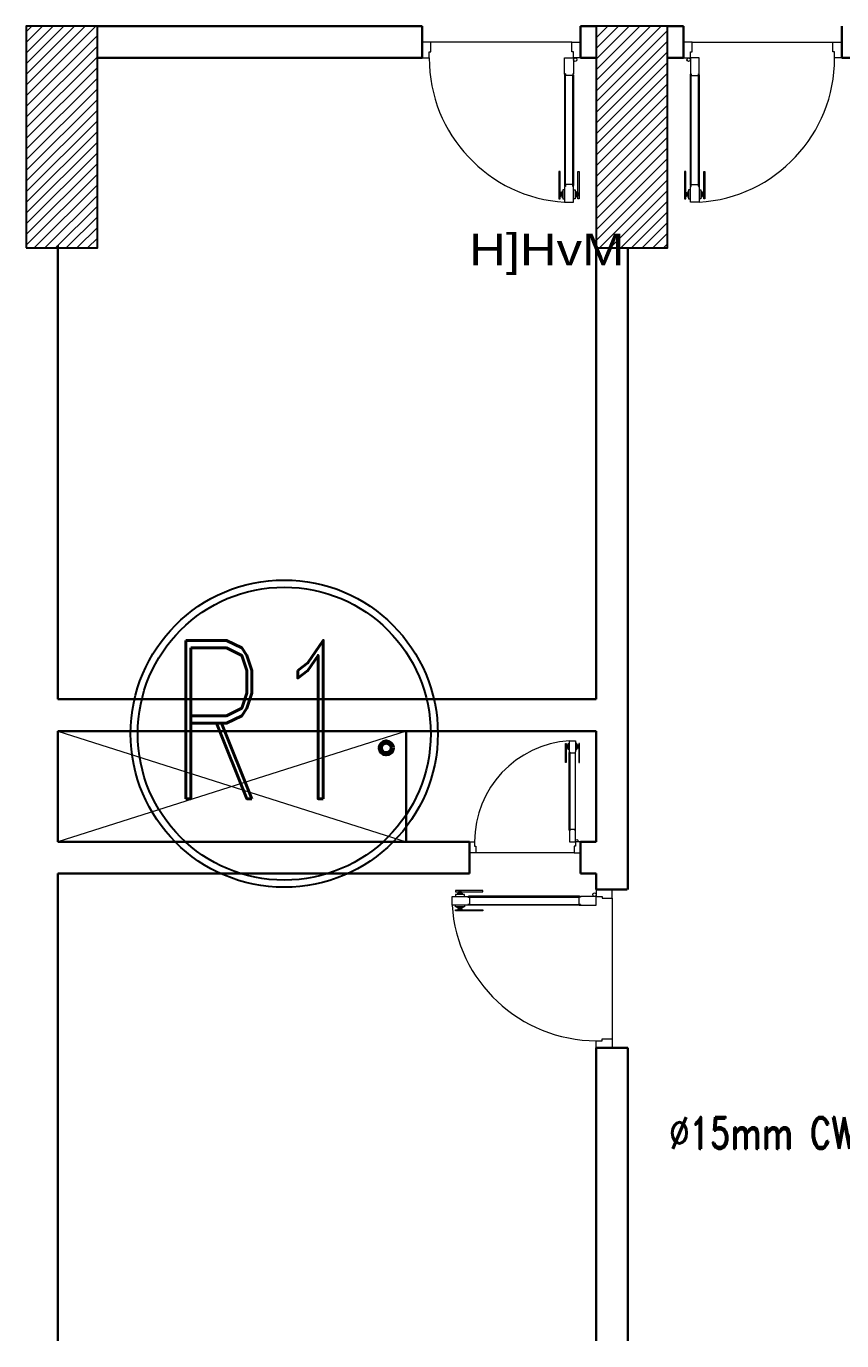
# Model space of a CAD drawing. Extents: x 800 to 995, y 398 to 804.
# Drawn here: x 871.15 to 876.3, y 743.93 to 752.23 of the extents above; entities that cross this region are included whole.
import ezdxf

# ---------------------------------------------------------------- set-up
doc = ezdxf.new("R2010")
doc.units = 0
doc.header["$MEASUREMENT"] = 0
for name, color, linetype, lineweight in [('Column', 6, 'CONTINUOUS', 25), ('DOOR', 30, 'CONTINUOUS', 9), ('hatch', 252, 'CONTINUOUS', 9), ('P-C-WATER', 5, 'CONTINUOUS', 70), ('P-TEXT', 1, 'CONTINUOUS', 25), ('text', 72, 'CONTINUOUS', 15), ('Wall', 252, 'CONTINUOUS', 30)]:
    doc.layers.add(name, color=color, linetype=linetype, lineweight=lineweight)
doc.styles.add('ROMANC', font='romand.shx')
doc.styles.add('SOSA2', font='SOSA.shx', dxfattribs={"width": 0.8})
pattern_1 = [(45, (1093.753867, 428.309505), (-0.0336759605, 0.0336759605), [])]

msp = doc.modelspace()

# ---------------------------------------------------------------- hatches: boundary and pattern name
at = {"layer": 'hatch'}
h = msp.add_hatch(dxfattribs=at)
h.set_pattern_fill('ANSI31', color=252, scale=0.015, style=0)
h.set_pattern_definition(pattern_1)
h.paths.add_polyline_path([(871.1467, 750.8316), (871.5967, 750.8316), (871.5967, 752.2316), (871.1467, 752.2316)])
h = msp.add_hatch(dxfattribs=at)
h.set_pattern_fill('ANSI31', color=252, scale=0.015, style=0)
h.set_pattern_definition(pattern_1)
h.paths.add_polyline_path([(874.7467, 750.8316), (875.1967, 750.8316), (875.1967, 752.2316), (874.7467, 752.2316)])

# ---------------------------------------------------------------- linework, layer by layer
at = {"layer": 'Column', "color": 252}
for points in [[(871.1467, 750.8316), (871.5967, 750.8316), (871.5967, 752.2316), (871.1467, 752.2316)], [(874.7467, 750.8316), (875.1967, 750.8316), (875.1967, 752.2316), (874.7467, 752.2316)]]:
    msp.add_lwpolyline(points, close=True, dxfattribs=at)
at = {"layer": 'DOOR', "color": 251}
for p, q in [((874.5912, 752.1316), (873.7023, 752.1316)), ((875.3523, 752.1316), (876.2411, 752.1316)), ((874.8467, 746.726), (874.8467, 745.8372))]:
    msp.add_line(p, q, dxfattribs=at)
at = {"layer": 'DOOR', "color": 252}
for p, q in [((874.5462, 751.926), (874.5462, 751.2261)), ((874.5512, 751.2261), (874.5512, 751.926)), ((874.5978, 751.2261), (874.5978, 751.926)), ((874.6028, 751.926), (874.6028, 751.2261)), ((875.3406, 751.926), (875.3406, 751.2261)), ((875.3456, 751.2261), (875.3456, 751.926)), ((875.3922, 751.2261), (875.3922, 751.926)), ((875.3972, 751.926), (875.3972, 751.2261)), ((874.5512, 747.5831), (874.5512, 747.7037)), ((874.5512, 747.7037), (874.5569, 747.7037)), ((874.5569, 747.7037), (874.5569, 747.5831)), ((874.5569, 747.6773), (874.5569, 747.691)), ((874.5651, 747.6912), (874.5606, 747.6912)), ((874.5606, 747.6912), (874.5606, 747.6771)), ((874.5606, 747.691), (874.5606, 747.6773)), ((874.5606, 747.6771), (874.5651, 747.6771)), ((874.5651, 747.6721), (874.5651, 747.6962)), ((874.5651, 747.6962), (874.569, 747.6962)), ((874.5651, 747.6771), (874.5651, 747.6912)), ((874.569, 747.6721), (874.5651, 747.6721)), ((874.569, 747.6648), (874.569, 747.7037)), ((874.569, 747.7037), (874.5767, 747.7037)), ((874.5767, 747.6648), (874.569, 747.6648)), ((874.5767, 747.6493), (874.5767, 747.7193)), ((874.5767, 747.7193), (874.6156, 747.7193)), ((874.6156, 747.7193), (874.6156, 747.6493)), ((874.6234, 747.7037), (874.6156, 747.7037)), ((874.6156, 747.6648), (874.6234, 747.6648)), ((874.6234, 747.6648), (874.6234, 747.7037)), ((874.6273, 747.6962), (874.6234, 747.6962)), ((874.6234, 747.6721), (874.6273, 747.6721)), ((874.6273, 747.6721), (874.6273, 747.6962)), ((874.6273, 747.6912), (874.6318, 747.6912)), ((874.6273, 747.6771), (874.6273, 747.6912)), ((874.6318, 747.6771), (874.6273, 747.6771)), ((874.6318, 747.6912), (874.6318, 747.6771)), ((874.6318, 747.691), (874.6318, 747.6773)), ((874.6411, 747.7037), (874.6355, 747.7037)), ((874.6355, 747.7037), (874.6355, 747.5831)), ((874.6355, 747.6773), (874.6355, 747.691)), ((874.6411, 747.5831), (874.6411, 747.7037)), ((874.5569, 747.5831), (874.5512, 747.5831)), ((874.5764, 747.1554), (874.5764, 747.6454)), ((874.5798, 747.6493), (874.5767, 747.6493)), ((874.5798, 747.6415), (874.5798, 747.6493)), ((874.5798, 747.6489), (874.5798, 747.6419)), ((874.5798, 747.6454), (874.5798, 747.1554)), ((874.6125, 747.6415), (874.5798, 747.6415)), ((874.6125, 747.6493), (874.6125, 747.6415)), ((874.6156, 747.6493), (874.6125, 747.6493)), ((874.6125, 747.6489), (874.6125, 747.6419)), ((874.6125, 747.6454), (874.6125, 747.1554)), ((874.616, 747.1554), (874.616, 747.6454)), ((874.6355, 747.5831), (874.6411, 747.5831)), ((874.5798, 747.1516), (874.5767, 747.1516)), ((874.5767, 747.1516), (874.5767, 747.0816)), ((874.6125, 747.1593), (874.5798, 747.1593)), ((874.5798, 747.1593), (874.5798, 747.1516)), ((874.5798, 747.152), (874.5798, 747.1589)), ((874.6125, 747.1516), (874.6125, 747.1593)), ((874.6125, 747.152), (874.6125, 747.1589)), ((874.6156, 747.1516), (874.6125, 747.1516)), ((874.6156, 747.0816), (874.6156, 747.1516)), ((873.9467, 747.0116), (873.9467, 747.0816)), ((873.9467, 747.0816), (873.9779, 747.0816)), ((873.9856, 747.0116), (873.9467, 747.0116)), ((873.9779, 747.0816), (873.9779, 747.055)), ((873.9779, 747.055), (873.9857, 747.055)), ((873.9857, 747.055), (873.9856, 747.0116)), ((874.6078, 747.0116), (873.9856, 747.0116)), ((874.5767, 747.0816), (874.6156, 747.0816)), ((874.6156, 747.055), (874.6078, 747.055)), ((874.6078, 747.055), (874.6078, 747.0116)), ((874.6078, 747.0116), (874.6467, 747.0116)), ((874.6467, 747.0816), (874.6156, 747.0816)), ((874.6156, 747.0816), (874.6156, 747.055)), ((874.6467, 747.0116), (874.6467, 747.0816)), ((874.6412, 746.7377), (873.9413, 746.7377)), ((873.9413, 746.7327), (874.6412, 746.7327)), ((873.9413, 746.686), (874.6412, 746.686)), ((874.6412, 746.6811), (873.9413, 746.6811))]:
    msp.add_line(p, q, dxfattribs=at)
at = {"layer": 'DOOR', "color": 5}
for points in [[(873.6467, 752.1316), (873.6467, 752.0316), (873.6913, 752.0316), (873.6913, 752.0695), (873.7024, 752.0695), (873.7023, 752.1316)], [(874.6467, 752.1316), (874.6467, 752.0316), (874.6023, 752.0316), (874.6023, 752.0695), (874.5912, 752.0695), (874.5912, 752.1316)], [(875.2967, 752.1316), (875.2967, 752.0316), (875.3411, 752.0316), (875.3411, 752.0695), (875.3523, 752.0695), (875.3523, 752.1316)], [(876.2967, 752.1316), (876.2967, 752.0316), (876.2521, 752.0316), (876.2521, 752.0695), (876.241, 752.0695), (876.2411, 752.1316)], [(874.5978, 751.9316), (874.5978, 751.9205), (874.5512, 751.9205), (874.5512, 751.9316), (874.5467, 751.9316), (874.5467, 752.0316), (874.5467, 752.0316), (874.6023, 752.0316), (874.6023, 751.9316)], [(875.3456, 751.9316), (875.3456, 751.9205), (875.3922, 751.9205), (875.3922, 751.9316), (875.3967, 751.9316), (875.3967, 752.0316), (875.3967, 752.0316), (875.3411, 752.0316), (875.3411, 751.9316)], [(874.5978, 751.2206), (874.5978, 751.2317), (874.5512, 751.2317), (874.5512, 751.2206), (874.5467, 751.2206), (874.5467, 751.1206), (874.5467, 751.1206), (874.6023, 751.1206), (874.6023, 751.2206)], [(875.3456, 751.2206), (875.3456, 751.2317), (875.3922, 751.2317), (875.3922, 751.2206), (875.3967, 751.2206), (875.3967, 751.1206), (875.3967, 751.1206), (875.3411, 751.1206), (875.3411, 751.2206)], [(874.8467, 746.7816), (874.7467, 746.7816), (874.7467, 746.7371), (874.7846, 746.7371), (874.7846, 746.726), (874.8467, 746.726)], [(873.9357, 746.7327), (873.9468, 746.7327), (873.9468, 746.686), (873.9357, 746.686), (873.9357, 746.6816), (873.8358, 746.6816), (873.8358, 746.6816), (873.8358, 746.7371), (873.9357, 746.7371)], [(874.6467, 746.7327), (874.6356, 746.7327), (874.6356, 746.686), (874.6467, 746.686), (874.6467, 746.6816), (874.7467, 746.6816), (874.7467, 746.6816), (874.7467, 746.7371), (874.6467, 746.7371)], [(874.8467, 745.7816), (874.7467, 745.7816), (874.7467, 745.8261), (874.7846, 745.8261), (874.7846, 745.8373), (874.8467, 745.8372)]]:
    msp.add_lwpolyline(points, close=True, dxfattribs=at)
for points in [[(874.5512, 751.9211), (874.5512, 751.9211, -1), (874.5512, 751.931)], [(874.5978, 751.9211), (874.5978, 751.9211, 1), (874.5978, 751.931)], [(875.3456, 751.9211), (875.3456, 751.9211, -1), (875.3456, 751.931)], [(875.3922, 751.9211), (875.3922, 751.9211, 1), (875.3922, 751.931)], [(874.5512, 751.2311), (874.5512, 751.2311, 1), (874.5512, 751.2212)], [(874.5978, 751.2311), (874.5978, 751.2311, -1), (874.5978, 751.2212)], [(875.3456, 751.2311), (875.3456, 751.2311, 1), (875.3456, 751.2212)], [(875.3922, 751.2311), (875.3922, 751.2311, -1), (875.3922, 751.2212)], [(873.9463, 746.7327), (873.9463, 746.7327, 1), (873.9363, 746.7327)], [(873.9463, 746.686), (873.9463, 746.686, -1), (873.9363, 746.686)], [(874.6362, 746.7327), (874.6362, 746.7327, -1), (874.6462, 746.7327)], [(874.6362, 746.686), (874.6362, 746.686, 1), (874.6462, 746.686)]]:
    msp.add_lwpolyline(points, format="xyb", close=True, dxfattribs=at)
at = {"layer": 'DOOR', "color": 1}
for points in [[(874.5183, 751.3151), (874.5103, 751.3151), (874.5103, 751.1428), (874.5183, 751.1428)], [(874.6307, 751.3151), (874.6387, 751.3151), (874.6387, 751.1428), (874.6307, 751.1428)], [(875.3128, 751.3151), (875.3047, 751.3151), (875.3047, 751.1428), (875.3128, 751.1428)], [(875.4251, 751.3151), (875.4331, 751.3151), (875.4331, 751.1428), (875.4251, 751.1428)], [(874.5301, 751.1606), (874.5236, 751.1606), (874.5236, 751.1808), (874.5301, 751.1808)], [(874.6189, 751.1606), (874.6254, 751.1606), (874.6254, 751.1808), (874.6189, 751.1808)], [(875.3245, 751.1606), (875.318, 751.1606), (875.318, 751.1808), (875.3245, 751.1808)], [(875.4134, 751.1606), (875.4198, 751.1606), (875.4198, 751.1808), (875.4134, 751.1808)], [(874.0303, 746.7655), (874.0303, 746.7735), (873.858, 746.7735), (873.858, 746.7655)], [(873.8758, 746.7538), (873.8758, 746.7602), (873.896, 746.7602), (873.896, 746.7538)], [(874.0303, 746.6532), (874.0303, 746.6452), (873.858, 746.6452), (873.858, 746.6532)], [(873.8758, 746.6649), (873.8758, 746.6585), (873.896, 746.6585), (873.896, 746.6649)]]:
    msp.add_lwpolyline(points, close=True, dxfattribs=at)
for points in [[(874.5183, 751.1609, 1), (874.5236, 751.1609), (874.5236, 751.1609), (874.5236, 751.1805), (874.5236, 751.1805, 1), (874.5183, 751.1805), (874.5183, 751.1805)], [(874.6307, 751.1609, -1), (874.6254, 751.1609), (874.6254, 751.1609), (874.6254, 751.1805), (874.6254, 751.1805, -1), (874.6307, 751.1805), (874.6307, 751.1805)], [(875.3128, 751.1609, 1), (875.318, 751.1609), (875.318, 751.1609), (875.318, 751.1805), (875.318, 751.1805, 1), (875.3128, 751.1805), (875.3128, 751.1805)], [(875.4251, 751.1609, -1), (875.4198, 751.1609), (875.4198, 751.1609), (875.4198, 751.1805), (875.4198, 751.1805, -1), (875.4251, 751.1805), (875.4251, 751.1805)], [(873.8761, 746.7655, 1), (873.8761, 746.7602), (873.8761, 746.7602), (873.8957, 746.7602), (873.8957, 746.7602, 1), (873.8957, 746.7655), (873.8957, 746.7655)], [(873.8761, 746.6532, -1), (873.8761, 746.6585), (873.8761, 746.6585), (873.8957, 746.6585), (873.8957, 746.6585, -1), (873.8957, 746.6532), (873.8957, 746.6532)]]:
    msp.add_lwpolyline(points, format="xyb", close=True, dxfattribs=at)
for points in [[(874.5356, 751.188), (874.5301, 751.188), (874.5301, 751.1535), (874.5356, 751.1535)], [(874.6023, 751.1984), (874.6134, 751.1984), (874.6134, 751.1428), (874.6023, 751.1428)], [(874.6134, 751.188), (874.6189, 751.188), (874.6189, 751.1535), (874.6134, 751.1535)], [(875.33, 751.188), (875.3245, 751.188), (875.3245, 751.1535), (875.33, 751.1535)], [(875.3411, 751.1984), (875.33, 751.1984), (875.33, 751.1428), (875.3411, 751.1428)], [(875.4078, 751.188), (875.4134, 751.188), (875.4134, 751.1535), (875.4078, 751.1535)], [(873.9031, 746.7482), (873.9031, 746.7538), (873.8686, 746.7538), (873.8686, 746.7482)], [(873.9135, 746.7371), (873.9135, 746.7482), (873.858, 746.7482), (873.858, 746.7371)], [(873.9031, 746.6705), (873.9031, 746.6649), (873.8686, 746.6649), (873.8686, 746.6705)]]:
    msp.add_lwpolyline(points, dxfattribs=at)
at = {"layer": 'DOOR', "color": 5}
for points in [[(874.5467, 751.1984), (874.5356, 751.1984), (874.5356, 751.1428), (874.5467, 751.1428)], [(875.3967, 751.1984), (875.4078, 751.1984), (875.4078, 751.1428), (875.3967, 751.1428)], [(873.9135, 746.6816), (873.9135, 746.6705), (873.858, 746.6705), (873.858, 746.6816)]]:
    msp.add_lwpolyline(points, dxfattribs=at)
for centre in [(874.6134, 752.0205), (875.33, 752.0205), (874.7356, 746.7482)]:
    msp.add_circle(centre, 0.0111, dxfattribs=at)
at = {"layer": 'DOOR', "color": 252}
msp.add_circle((874.6234, 747.0893), 0.00778, dxfattribs=at)
for centre, radius, start, end in [((874.6041, 752.0316), 0.9128, 180, 266.39768), ((875.3393, 752.0316), 0.9128, 273.60232, 0), ((874.6169, 747.0816), 0.639, 93.60232, 180), ((874.5587, 747.691), 0.00185, 0, 180), ((874.5587, 747.6773), 0.00185, 180, 0), ((874.6336, 747.691), 0.00185, 0, 180), ((874.6336, 747.6773), 0.00185, 180, 0), ((874.5798, 747.6454), 0.00347, 90, 270), ((874.6125, 747.6454), 0.00347, 270, 90), ((874.5798, 747.1554), 0.00347, 90, 270), ((874.6125, 747.1554), 0.00347, 270, 90), ((874.7467, 746.7389), 0.9128, 183.60232, 270)]:
    msp.add_arc(centre, radius, start, end, dxfattribs=at)
at = {"layer": 'hatch', "color": 252}
for p, q in [((873.5467, 747.7816), (871.3467, 747.0816)), ((871.3467, 747.7816), (873.5467, 747.0816))]:
    msp.add_line(p, q, dxfattribs=at)
at = {"layer": 'P-C-WATER', "linetype": 'Continuous'}
msp.add_circle((873.4205, 747.6749), 0.0375, dxfattribs=at)
at = {"layer": 'P-TEXT', "color": 41}
for radius in [0.9702, 0.9251]:
    msp.add_circle((872.7757, 747.7649), radius, dxfattribs=at)
at = {"layer": 'Wall', "color": 252, "linetype": 'Continuous'}
for p, q in [((871.5967, 752.2316), (873.6467, 752.2316)), ((873.6467, 752.0316), (873.6467, 752.2316)), ((874.6467, 752.2316), (874.7467, 752.2316)), ((874.6467, 752.0316), (874.6467, 752.2316)), ((875.2967, 752.2316), (875.1967, 752.2316)), ((875.2967, 752.0316), (875.2967, 752.2316)), ((876.2967, 752.0316), (876.2967, 752.2316)), ((871.5967, 752.0316), (873.6467, 752.0316)), ((874.6467, 752.0316), (874.7467, 752.0316)), ((875.2967, 752.0316), (875.1967, 752.0316)), ((879.3467, 752.0316), (876.2967, 752.0316)), ((871.3467, 750.8467), (871.3467, 747.9816)), ((874.7467, 750.8316), (874.7467, 747.9816)), ((874.9467, 750.8316), (874.9467, 746.7816)), ((874.7467, 747.9816), (871.3467, 747.9816)), ((871.3467, 747.0816), (871.3467, 747.7816)), ((874.7467, 747.7816), (871.3467, 747.7816)), ((871.3467, 747.7816), (871.3467, 747.0816)), ((873.5467, 747.7816), (873.5467, 747.0816)), ((874.7467, 747.0816), (874.7467, 747.7816)), ((871.3467, 747.0816), (873.9467, 747.0816)), ((873.9467, 747.0816), (873.9467, 746.8816)), ((874.6467, 747.0816), (874.6467, 746.8816)), ((874.6467, 747.0816), (874.7467, 747.0816)), ((873.9467, 746.8816), (871.3467, 746.8816)), ((871.3467, 746.8816), (871.3467, 743.9316)), ((874.7467, 746.8816), (874.6467, 746.8816)), ((874.7467, 746.8816), (874.7467, 746.7816)), ((874.7467, 746.7816), (874.941, 746.7816)), ((874.7467, 745.7816), (874.9468, 745.7816)), ((874.7467, 745.7816), (874.7467, 743.9316)), ((874.9467, 745.7816), (874.9467, 743.9316))]:
    msp.add_line(p, q, dxfattribs=at)

# ---------------------------------------------------------------- texts
at = {"layer": 'P-TEXT', "color": 41, "style": 'ROMANC', "width": 0.75}
for s, height, p in [('R1', 1, (872.0256, 747.354)), ('%%C15mm CWS', 0.2, (875.2074, 745.1439, -0.1))]:
    msp.add_text(s, height=height, dxfattribs=at).set_placement(p)
at = {"layer": 'text', "color": 252, "style": 'SOSA2', "width": 1.2}
msp.add_text('H]HvM', height=0.2, dxfattribs=at).set_placement((873.9435, 750.7224))

doc.saveas('drawing.dxf')
